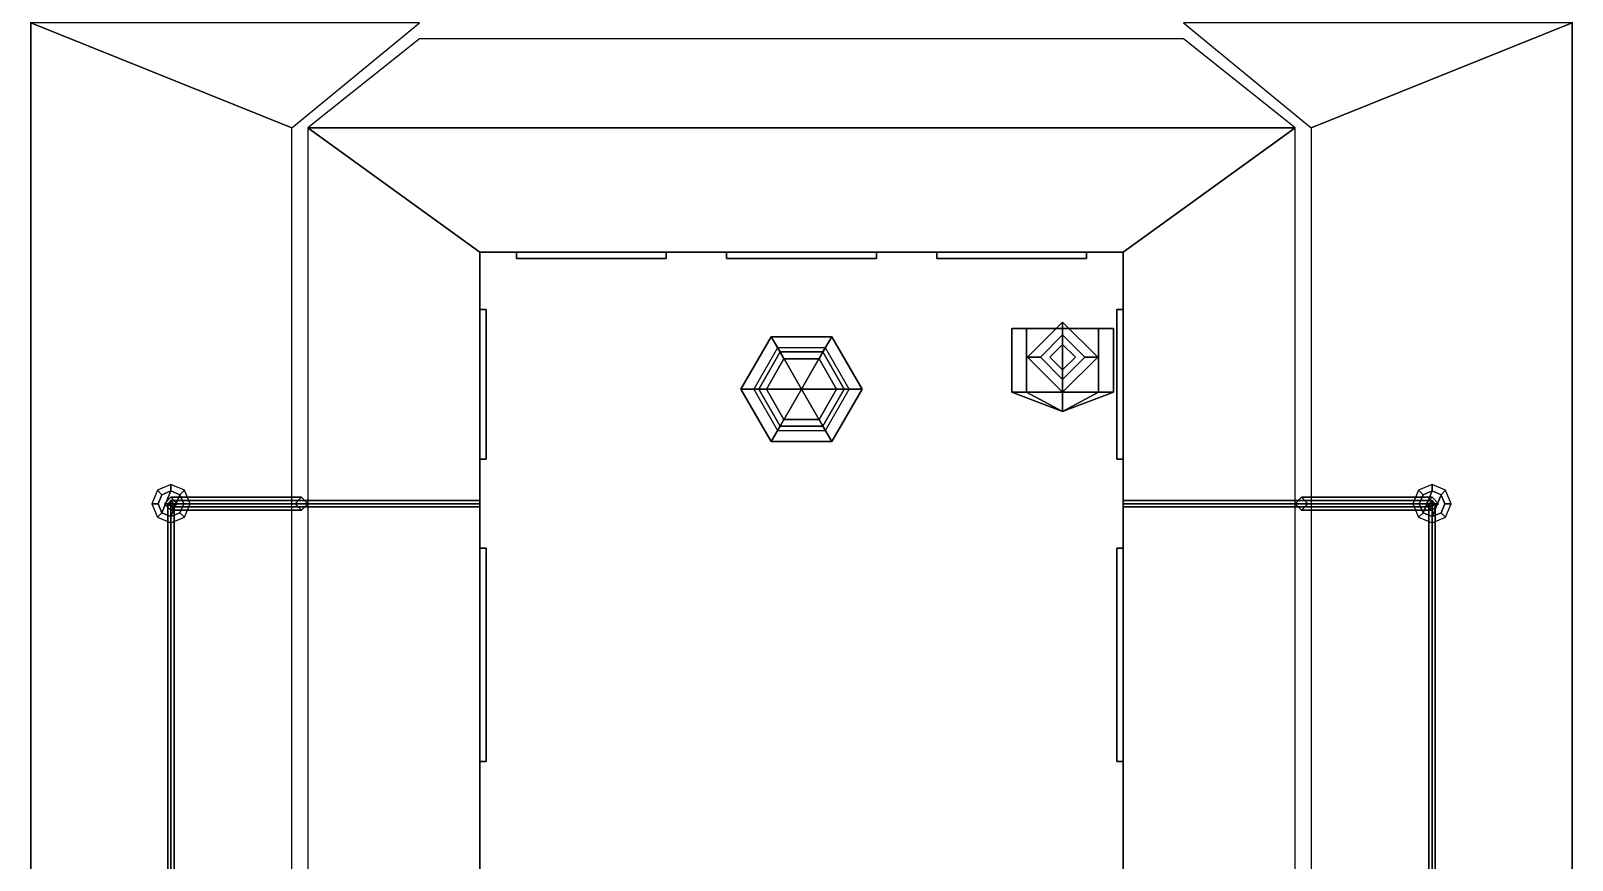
# Model space of a CAD drawing. Extents: x -2.6 to 2.6, y -22.5 to 23.4.
# Drawn here: x -2.42 to 2.42, y -5.58 to -2.975 of the extents above; entities that cross this region are included whole.
import ezdxf

# ---------------------------------------------------------------- set-up
doc = ezdxf.new("R2010")
doc.units = 0
doc.layers.add('SUPERSTRUCTURE', color=3, linetype='CONTINUOUS')

msp = doc.modelspace()

# ---------------------------------------------------------------- linework, layer by layer
at = {"layer": 'SUPERSTRUCTURE'}
for points in [[(-2.42, 0.73, 1.46), (-2.42, -7.16, 1.46), (-2.42, -2.95, 2.94), (-2.42, 0.73, 2.94)], [(2.42, -2.95, 2.94), (2.42, -7.16, 1.46), (2.42, 0.73, 1.46), (2.42, 0.73, 2.94)], [(-2.42, -2.95, 2.94), (-2.42, -7.16, 1.46), (-2.42, -7.16, 3.73), (-2.42, -2.95, 3.73)], [(-1.6, -3.28, 3.73), (-1.2, -2.95, 3.73), (-2.42, -2.95, 3.73), (-1.6, -3.28, 3.73)], [(-2.42, -2.95, 3.73), (-2.42, -7.16, 3.73), (-1.6, -7.16, 3.73), (-1.6, -3.28, 3.73)], [(1.6, -3.28, 3.73), (2.42, -2.95, 3.73), (1.2, -2.95, 3.73), (1.6, -3.28, 3.73)], [(1.6, -7.16, 3.73), (2.42, -7.16, 3.73), (2.42, -2.95, 3.73), (1.6, -3.28, 3.73)], [(2.42, -7.16, 3.73), (2.42, -7.16, 1.46), (2.42, -2.95, 2.94), (2.42, -2.95, 3.73)], [(1.55, -3.28, 3.73), (1.2, -3, 3.73), (-1.2, -3, 3.73), (-1.55, -3.28, 3.73)], [(-1.55, -3.28, 3.73), (-1.55, -7.11, 3.73), (-1.01, -7.11, 3.73), (-1.01, -3.67, 3.73)], [(1.01, -3.67, 3.73), (1.55, -3.28, 3.73), (-1.55, -3.28, 3.73), (-1.01, -3.67, 3.73)], [(1.01, -7.11, 3.73), (1.55, -7.11, 3.73), (1.55, -3.28, 3.73), (1.01, -3.67, 3.73)], [(-1.01, -3.67, 3.73), (-1.01, -7.11, 3.73), (-1.01, -5.27, 3.81), (-1.01, -4.6, 3.81)], [(-1.01, -3.67, 5.89), (-1.01, -7.16, 5.89), (1.01, -7.16, 5.89), (1.01, -3.67, 5.89)], [(0.895, -3.67, 4.91), (1.01, -3.67, 3.73), (-1.01, -3.67, 3.73), (-0.895, -3.67, 4.91)], [(-1.01, -4.6, 5.42), (-1.01, -6.11, 5.42), (-1.01, -6.64, 5.66), (-1.01, -3.67, 5.89)], [(-1.01, -3.85, 5.42), (-1.01, -4.6, 5.42), (-1.01, -4.6, 5.42), (-1.01, -3.67, 5.89)], [(-1.01, -3.67, 3.73), (-1.01, -3.85, 4.91), (-1.01, -3.85, 5.42), (-1.01, -3.67, 5.89)], [(-1.01, -4.6, 3.81), (-1.01, -4.32, 4.91), (-1.01, -3.85, 4.91), (-1.01, -3.67, 3.73)], [(-0.895, -3.67, 4.91), (-1.01, -3.67, 3.73), (-1.01, -3.67, 5.89), (-0.895, -3.67, 5.42)], [(0.895, -3.67, 5.42), (-0.895, -3.67, 5.42), (-1.01, -3.67, 5.89), (1.01, -3.67, 5.89)], [(-1.01, -6.64, 5.66), (-1.01, -6.83, 5.66), (-1.01, -7.16, 5.89), (-1.01, -3.67, 5.89)], [(-0.895, -3.69, 4.91), (-0.895, -3.67, 4.91), (-0.895, -3.67, 5.42), (-0.895, -3.69, 5.42)], [(-0.895, -3.67, 4.91), (-0.895, -3.69, 4.91), (-0.425, -3.69, 4.91), (-0.425, -3.67, 4.91)], [(-0.425, -3.69, 5.42), (-0.895, -3.69, 5.42), (-0.895, -3.67, 5.42), (-0.425, -3.67, 5.42)], [(-0.425, -3.67, 4.91), (-0.425, -3.69, 4.91), (-0.425, -3.69, 5.42), (-0.425, -3.67, 5.42)], [(-0.235, -3.67, 4.91), (-0.425, -3.67, 4.91), (-0.425, -3.67, 5.42), (-0.235, -3.67, 5.42)], [(-0.235, -3.69, 4.91), (-0.235, -3.67, 4.91), (-0.235, -3.67, 5.42), (-0.235, -3.69, 5.42)], [(-0.235, -3.67, 4.91), (-0.235, -3.69, 4.91), (0.235, -3.69, 4.91), (0.235, -3.67, 4.91)], [(0.235, -3.69, 5.42), (-0.235, -3.69, 5.42), (-0.235, -3.67, 5.42), (0.235, -3.67, 5.42)], [(0.235, -3.67, 4.91), (0.235, -3.69, 4.91), (0.235, -3.69, 5.42), (0.235, -3.67, 5.42)], [(0.425, -3.67, 4.91), (0.235, -3.67, 4.91), (0.235, -3.67, 5.42), (0.425, -3.67, 5.42)], [(0.425, -3.69, 4.91), (0.425, -3.67, 4.91), (0.425, -3.67, 5.42), (0.425, -3.69, 5.42)], [(0.425, -3.67, 4.91), (0.425, -3.69, 4.91), (0.895, -3.69, 4.91), (0.895, -3.67, 4.91)], [(0.895, -3.69, 5.42), (0.425, -3.69, 5.42), (0.425, -3.67, 5.42), (0.895, -3.67, 5.42)], [(0.895, -3.67, 4.91), (0.895, -3.69, 4.91), (0.895, -3.69, 5.42), (0.895, -3.67, 5.42)], [(1.01, -3.67, 3.73), (0.895, -3.67, 4.91), (0.895, -3.67, 5.42), (1.01, -3.67, 5.89)], [(1.01, -5.27, 3.81), (1.01, -7.11, 3.73), (1.01, -3.67, 3.73), (1.01, -4.6, 3.81)], [(1.01, -3.67, 3.73), (1.01, -3.85, 4.91), (1.01, -4.32, 4.91), (1.01, -4.6, 3.81)], [(1.01, -3.85, 4.91), (1.01, -3.67, 3.73), (1.01, -3.67, 5.89), (1.01, -3.85, 5.42)], [(1.01, -6.11, 5.42), (1.01, -5.64, 5.42), (1.01, -3.67, 5.89), (1.01, -6.64, 5.66)], [(1.01, -5.64, 5.42), (1.01, -3.85, 5.42), (1.01, -3.67, 5.89)], [(1.01, -6.83, 5.66), (1.01, -6.64, 5.66), (1.01, -3.67, 5.89), (1.01, -7.16, 5.89)], [(-0.425, -3.69, 4.91), (-0.895, -3.69, 4.91), (-0.895, -3.69, 5.42), (-0.425, -3.69, 5.42)], [(0.235, -3.69, 4.91), (-0.235, -3.69, 4.91), (-0.235, -3.69, 5.42), (0.235, -3.69, 5.42)], [(0.895, -3.69, 4.91), (0.425, -3.69, 4.91), (0.425, -3.69, 5.42), (0.895, -3.69, 5.42)], [(-1.01, -3.85, 4.91), (-0.99, -3.85, 4.91), (-0.99, -3.85, 5.42), (-1.01, -3.85, 5.42)], [(-1.01, -4.32, 4.91), (-0.99, -4.32, 4.91), (-0.99, -3.85, 4.91), (-1.01, -3.85, 4.91)], [(-0.99, -3.85, 5.42), (-0.99, -4.32, 5.42), (-1.01, -4.32, 5.42), (-1.01, -3.85, 5.42)], [(-0.99, -3.85, 4.91), (-0.99, -4.32, 4.91), (-0.99, -4.32, 5.42), (-0.99, -3.85, 5.42)], [(0.99, -3.85, 4.91), (1.01, -3.85, 4.91), (1.01, -3.85, 5.42), (0.99, -3.85, 5.42)], [(0.99, -4.32, 4.91), (0.99, -3.85, 4.91), (0.99, -3.85, 5.42), (0.99, -4.32, 5.42)], [(1.01, -3.85, 4.91), (0.99, -3.85, 4.91), (0.99, -4.32, 4.91), (1.01, -4.32, 4.91)], [(0.99, -4.32, 5.42), (0.99, -3.85, 5.42), (1.01, -3.85, 5.42), (1.01, -4.32, 5.42)], [(0.66, -3.91, 6.87), (0.9331, -3.91, 6.7569), (0.82, -3.91, 6.71), (0.7069, -3.91, 6.7569)], [(0.66, -4.11, 6.87), (0.7069, -4.11, 6.9831), (0.7069, -3.91, 6.9831), (0.66, -3.91, 6.87)], [(0.7069, -4.11, 6.7569), (0.66, -4.11, 6.87), (0.66, -3.91, 6.87), (0.7069, -3.91, 6.7569)], [(0.7069, -3.91, 6.9831), (0.98, -3.91, 6.87), (0.9331, -3.91, 6.7569), (0.66, -3.91, 6.87)], [(0.82, -4.11, 6.71), (0.7069, -4.11, 6.7569), (0.7069, -3.91, 6.7569), (0.82, -3.91, 6.71)], [(0.7069, -4.11, 6.9831), (0.82, -4.11, 7.03), (0.82, -3.91, 7.03), (0.7069, -3.91, 6.9831)], [(0.82, -3.91, 7.03), (0.9331, -3.91, 6.9831), (0.98, -3.91, 6.87), (0.7069, -3.91, 6.9831)], [(0.82, -3.89, 5.89), (0.71, -4, 5.89), (0.71, -4, 6.02), (0.82, -3.89, 6.02)], [(0.75, -4, 6.23), (0.82, -3.93, 6.23), (0.82, -3.89, 6.02), (0.71, -4, 6.02)], [(0.93, -4, 5.89), (0.82, -3.89, 5.89), (0.82, -3.89, 6.02), (0.93, -4, 6.02)], [(0.82, -3.93, 6.23), (0.89, -4, 6.23), (0.93, -4, 6.02), (0.82, -3.89, 6.02)], [(0.9331, -4.11, 6.7569), (0.82, -4.11, 6.71), (0.82, -3.91, 6.71), (0.9331, -3.91, 6.7569)], [(0.82, -4.11, 7.03), (0.9331, -4.11, 6.9831), (0.9331, -3.91, 6.9831), (0.82, -3.91, 7.03)], [(0.9331, -4.11, 6.9831), (0.98, -4.11, 6.87), (0.98, -3.91, 6.87), (0.9331, -3.91, 6.9831)], [(0.98, -4.11, 6.87), (0.9331, -4.11, 6.7569), (0.9331, -3.91, 6.7569), (0.98, -3.91, 6.87)], [(-0.055, -4.0047, 6.58), (-0.11, -4.1, 6.58), (-0.19, -4.1, 6.85), (-0.095, -3.9355, 6.85)], [(-0.0672, -3.9836, 6.88), (-0.095, -3.9355, 6.85), (-0.19, -4.1, 6.85), (-0.1344, -4.1, 6.88)], [(0.055, -4.0047, 6.58), (-0.055, -4.0047, 6.58), (-0.095, -3.9355, 6.85), (0.095, -3.9355, 6.85)], [(0.0672, -3.9836, 6.88), (0.095, -3.9355, 6.85), (-0.095, -3.9355, 6.85), (-0.0672, -3.9836, 6.88)], [(0.11, -4.1, 6.58), (0.055, -4.0047, 6.58), (0.095, -3.9355, 6.85), (0.19, -4.1, 6.85)], [(0.1344, -4.1, 6.88), (0.19, -4.1, 6.85), (0.095, -3.9355, 6.85), (0.0672, -3.9836, 6.88)], [(0.75, -4, 6.23), (0.82, -4.07, 6.23), (0.89, -4, 6.23), (0.82, -3.93, 6.23)], [(0.82, -3.96, 6.23), (0.78, -4, 6.23), (0.78, -4, 6.73), (0.82, -3.96, 6.71)], [(0.86, -4, 6.23), (0.82, -3.96, 6.23), (0.82, -3.96, 6.71), (0.86, -4, 6.73)], [(-0.075, -3.9701, 5.89), (-0.15, -4.1, 5.89), (-0.11, -4.1, 6.58), (-0.055, -4.0047, 6.58)], [(0, -4.1, 6.9), (-0.0672, -3.9836, 6.88), (-0.1344, -4.1, 6.88), (0, -4.1, 6.9)], [(0.075, -3.9701, 5.89), (-0.075, -3.9701, 5.89), (-0.055, -4.0047, 6.58), (0.055, -4.0047, 6.58)], [(0, -4.1, 6.9), (0.0672, -3.9836, 6.88), (-0.0672, -3.9836, 6.88), (0, -4.1, 6.9)], [(0, -4.1, 6.9), (0.1344, -4.1, 6.88), (0.0672, -3.9836, 6.88), (0, -4.1, 6.9)], [(0.15, -4.1, 5.89), (0.075, -3.9701, 5.89), (0.055, -4.0047, 6.58), (0.11, -4.1, 6.58)], [(0.71, -4, 5.89), (0.82, -4.11, 5.89), (0.82, -4.11, 6.02), (0.71, -4, 6.02)], [(0.82, -4.07, 6.23), (0.75, -4, 6.23), (0.71, -4, 6.02), (0.82, -4.11, 6.02)], [(0.78, -4, 6.23), (0.82, -4.04, 6.23), (0.82, -4.04, 6.71), (0.78, -4, 6.73)], [(0.82, -4.04, 6.23), (0.86, -4, 6.23), (0.86, -4, 6.73), (0.82, -4.04, 6.71)], [(0.82, -4.11, 5.89), (0.93, -4, 5.89), (0.93, -4, 6.02), (0.82, -4.11, 6.02)], [(0.89, -4, 6.23), (0.82, -4.07, 6.23), (0.82, -4.11, 6.02), (0.93, -4, 6.02)], [(-0.11, -4.1, 6.58), (-0.055, -4.1953, 6.58), (-0.095, -4.2645, 6.85), (-0.19, -4.1, 6.85)], [(-0.1344, -4.1, 6.88), (-0.19, -4.1, 6.85), (-0.095, -4.2645, 6.85), (-0.0672, -4.2164, 6.88)], [(-0.15, -4.1, 5.89), (-0.075, -4.2299, 5.89), (-0.055, -4.1953, 6.58), (-0.11, -4.1, 6.58)], [(0, -4.1, 6.9), (-0.1344, -4.1, 6.88), (-0.0672, -4.2164, 6.88), (0, -4.1, 6.9)], [(0, -4.1, 6.9), (-0.0672, -4.2164, 6.88), (0.0672, -4.2164, 6.88), (0, -4.1, 6.9)], [(0, -4.1, 6.9), (0.0672, -4.2164, 6.88), (0.1344, -4.1, 6.88), (0, -4.1, 6.9)], [(0.075, -4.2299, 5.89), (0.15, -4.1, 5.89), (0.11, -4.1, 6.58), (0.055, -4.1953, 6.58)], [(0.055, -4.1953, 6.58), (0.11, -4.1, 6.58), (0.19, -4.1, 6.85), (0.095, -4.2645, 6.85)], [(0.0672, -4.2164, 6.88), (0.095, -4.2645, 6.85), (0.19, -4.1, 6.85), (0.1344, -4.1, 6.88)], [(0.66, -4.11, 6.87), (0.7069, -4.11, 6.7569), (0.82, -4.17, 6.87)], [(0.7069, -4.11, 6.9831), (0.66, -4.11, 6.87), (0.82, -4.17, 6.87)], [(0.7069, -4.11, 6.7569), (0.82, -4.11, 6.71), (0.82, -4.17, 6.87)], [(0.82, -4.11, 7.03), (0.7069, -4.11, 6.9831), (0.82, -4.17, 6.87)], [(0.82, -4.11, 6.71), (0.9331, -4.11, 6.7569), (0.82, -4.17, 6.87)], [(0.9331, -4.11, 6.7569), (0.98, -4.11, 6.87), (0.82, -4.17, 6.87)], [(0.98, -4.11, 6.87), (0.9331, -4.11, 6.9831), (0.82, -4.17, 6.87)], [(0.9331, -4.11, 6.9831), (0.82, -4.11, 7.03), (0.82, -4.17, 6.87)], [(-0.055, -4.1953, 6.58), (0.055, -4.1953, 6.58), (0.095, -4.2645, 6.85), (-0.095, -4.2645, 6.85)], [(-0.075, -4.2299, 5.89), (0.075, -4.2299, 5.89), (0.055, -4.1953, 6.58), (-0.055, -4.1953, 6.58)], [(-0.0672, -4.2164, 6.88), (-0.095, -4.2645, 6.85), (0.095, -4.2645, 6.85), (0.0672, -4.2164, 6.88)], [(-0.99, -4.32, 4.91), (-1.01, -4.32, 4.91), (-1.01, -4.32, 5.42), (-0.99, -4.32, 5.42)], [(-1.01, -4.32, 4.91), (-1.01, -4.6, 3.81), (-1.01, -4.6, 5.42), (-1.01, -4.32, 5.42)], [(1.01, -4.32, 4.91), (0.99, -4.32, 4.91), (0.99, -4.32, 5.42), (1.01, -4.32, 5.42)], [(1.01, -4.6, 3.81), (1.01, -4.32, 4.91), (1.01, -4.32, 5.42), (1.01, -4.6, 5.42)], [(-1.98, -4.4, 5.91), (-2.0224, -4.4176, 5.91), (-2.0083, -4.4317, 5.93), (-1.98, -4.42, 5.93)], [(-1.9376, -4.4176, 5.91), (-1.98, -4.4, 5.91), (-1.98, -4.42, 5.93), (-1.9517, -4.4317, 5.93)], [(1.98, -4.4, 5.91), (1.9376, -4.4176, 5.91), (1.9517, -4.4317, 5.93), (1.98, -4.42, 5.93)], [(2.0224, -4.4176, 5.91), (1.98, -4.4, 5.91), (1.98, -4.42, 5.93), (2.0083, -4.4317, 5.93)], [(-2.0224, -4.4176, 5.91), (-2.04, -4.46, 5.91), (-2.02, -4.46, 5.93), (-2.0083, -4.4317, 5.93)], [(-2.0083, -4.4317, 5.93), (-2.02, -4.46, 5.93), (-2.0083, -4.4883, 5.93), (-1.98, -4.42, 5.93)], [(-1.98, -4.42, 5.93), (-2.0083, -4.4883, 5.93), (-1.98, -4.5, 5.93), (-1.9517, -4.4317, 5.93)], [(-1.98, -4.48, 5.89), (-1.96, -4.46, 5.89), (-1.98, -4.44, 5.89), (-2, -4.46, 5.89)], [(-1.57, -4.44, 5.16), (-1.59, -4.46, 5.16), (-2, -4.46, 5.89), (-1.98, -4.44, 5.89)], [(-1.98, -4.45, 5.89), (-1.99, -4.46, 5.89), (-1.99, -4.46, 5.98), (-1.98, -4.45, 5.99)], [(-1.99, -6.92, 5.98), (-1.98, -6.92, 5.99), (-1.98, -4.45, 5.99), (-1.99, -4.46, 5.98)], [(-1.9517, -4.4317, 5.93), (-1.98, -4.5, 5.93), (-1.9517, -4.4883, 5.93), (-1.94, -4.46, 5.93)], [(-1.55, -4.46, 5.16), (-1.57, -4.44, 5.16), (-1.98, -4.44, 5.89), (-1.96, -4.46, 5.89)], [(-1.97, -4.46, 5.89), (-1.98, -4.45, 5.89), (-1.98, -4.45, 5.99), (-1.97, -4.46, 5.98)], [(-1.98, -6.92, 5.99), (-1.97, -6.92, 5.98), (-1.97, -4.46, 5.98), (-1.98, -4.45, 5.99)], [(-1.01, -4.45, 5.87), (-1.01, -4.46, 5.86), (-1.98, -4.46, 5.97), (-1.98, -4.45, 5.98)], [(-1.01, -4.46, 5.88), (-1.01, -4.45, 5.87), (-1.98, -4.45, 5.98), (-1.98, -4.46, 5.99)], [(-1.92, -4.46, 5.91), (-1.9376, -4.4176, 5.91), (-1.9517, -4.4317, 5.93), (-1.94, -4.46, 5.93)], [(1.01, -4.45, 5.87), (1.01, -4.46, 5.88), (1.98, -4.46, 5.99), (1.98, -4.45, 5.98)], [(1.01, -4.46, 5.86), (1.01, -4.45, 5.87), (1.98, -4.45, 5.98), (1.98, -4.46, 5.97)], [(1.57, -4.44, 5.16), (1.55, -4.46, 5.16), (1.96, -4.46, 5.89), (1.98, -4.44, 5.89)], [(1.59, -4.46, 5.16), (1.57, -4.44, 5.16), (1.98, -4.44, 5.89), (2, -4.46, 5.89)], [(1.9376, -4.4176, 5.91), (1.92, -4.46, 5.91), (1.94, -4.46, 5.93), (1.9517, -4.4317, 5.93)], [(1.9517, -4.4317, 5.93), (1.94, -4.46, 5.93), (1.9517, -4.4883, 5.93), (1.98, -4.42, 5.93)], [(1.98, -4.42, 5.93), (1.9517, -4.4883, 5.93), (1.98, -4.5, 5.93), (2.0083, -4.4317, 5.93)], [(1.98, -4.44, 5.89), (1.96, -4.46, 5.89), (1.98, -4.48, 5.89), (2, -4.46, 5.89)], [(1.98, -4.45, 5.89), (1.97, -4.46, 5.89), (1.97, -4.46, 5.98), (1.98, -4.45, 5.99)], [(1.97, -6.92, 5.98), (1.98, -6.92, 5.99), (1.98, -4.45, 5.99), (1.97, -4.46, 5.98)], [(2.0083, -4.4317, 5.93), (1.98, -4.5, 5.93), (2.0083, -4.4883, 5.93), (2.02, -4.46, 5.93)], [(1.99, -4.46, 5.89), (1.98, -4.45, 5.89), (1.98, -4.45, 5.99), (1.99, -4.46, 5.98)], [(1.98, -6.92, 5.99), (1.99, -6.92, 5.98), (1.99, -4.46, 5.98), (1.98, -4.45, 5.99)], [(2.04, -4.46, 5.91), (2.0224, -4.4176, 5.91), (2.0083, -4.4317, 5.93), (2.02, -4.46, 5.93)], [(-2.04, -4.46, 5.91), (-2.0224, -4.5024, 5.91), (-2.0083, -4.4883, 5.93), (-2.02, -4.46, 5.93)], [(-2.0224, -4.5024, 5.91), (-1.98, -4.52, 5.91), (-1.98, -4.5, 5.93), (-2.0083, -4.4883, 5.93)], [(-1.59, -4.46, 5.16), (-1.57, -4.48, 5.16), (-1.98, -4.48, 5.89), (-2, -4.46, 5.89)], [(-1.99, -4.46, 5.89), (-1.98, -4.47, 5.89), (-1.98, -4.47, 5.97), (-1.99, -4.46, 5.98)], [(-1.98, -6.92, 5.97), (-1.99, -6.92, 5.98), (-1.99, -4.46, 5.98), (-1.98, -4.47, 5.97)], [(-1.57, -4.48, 5.16), (-1.55, -4.46, 5.16), (-1.96, -4.46, 5.89), (-1.98, -4.48, 5.89)], [(-1.98, -4.47, 5.89), (-1.97, -4.46, 5.89), (-1.97, -4.46, 5.98), (-1.98, -4.47, 5.97)], [(-1.97, -6.92, 5.98), (-1.98, -6.92, 5.97), (-1.98, -4.47, 5.97), (-1.97, -4.46, 5.98)], [(-1.01, -4.46, 5.86), (-1.01, -4.47, 5.87), (-1.98, -4.47, 5.98), (-1.98, -4.46, 5.97)], [(-1.01, -4.47, 5.87), (-1.01, -4.46, 5.88), (-1.98, -4.46, 5.99), (-1.98, -4.47, 5.98)], [(-1.98, -4.52, 5.91), (-1.9376, -4.5024, 5.91), (-1.9517, -4.4883, 5.93), (-1.98, -4.5, 5.93)], [(-1.9376, -4.5024, 5.91), (-1.92, -4.46, 5.91), (-1.94, -4.46, 5.93), (-1.9517, -4.4883, 5.93)], [(1.01, -4.46, 5.88), (1.01, -4.47, 5.87), (1.98, -4.47, 5.98), (1.98, -4.46, 5.99)], [(1.01, -4.47, 5.87), (1.01, -4.46, 5.86), (1.98, -4.46, 5.97), (1.98, -4.47, 5.98)], [(1.55, -4.46, 5.16), (1.57, -4.48, 5.16), (1.98, -4.48, 5.89), (1.96, -4.46, 5.89)], [(1.57, -4.48, 5.16), (1.59, -4.46, 5.16), (2, -4.46, 5.89), (1.98, -4.48, 5.89)], [(1.92, -4.46, 5.91), (1.9376, -4.5024, 5.91), (1.9517, -4.4883, 5.93), (1.94, -4.46, 5.93)], [(1.9376, -4.5024, 5.91), (1.98, -4.52, 5.91), (1.98, -4.5, 5.93), (1.9517, -4.4883, 5.93)], [(1.97, -4.46, 5.89), (1.98, -4.47, 5.89), (1.98, -4.47, 5.97), (1.97, -4.46, 5.98)], [(1.98, -6.92, 5.97), (1.97, -6.92, 5.98), (1.97, -4.46, 5.98), (1.98, -4.47, 5.97)], [(1.98, -4.47, 5.89), (1.99, -4.46, 5.89), (1.99, -4.46, 5.98), (1.98, -4.47, 5.97)], [(1.99, -6.92, 5.98), (1.98, -6.92, 5.97), (1.98, -4.47, 5.97), (1.99, -4.46, 5.98)], [(1.98, -4.52, 5.91), (2.0224, -4.5024, 5.91), (2.0083, -4.4883, 5.93), (1.98, -4.5, 5.93)], [(2.0224, -4.5024, 5.91), (2.04, -4.46, 5.91), (2.02, -4.46, 5.93), (2.0083, -4.4883, 5.93)], [(-1.01, -4.6, 3.81), (-0.99, -4.6, 3.81), (-0.99, -4.6, 5.42), (-1.01, -4.6, 5.42)], [(-1.01, -5.27, 3.81), (-0.99, -5.27, 3.81), (-0.99, -4.6, 3.81), (-1.01, -4.6, 3.81)], [(-0.99, -4.6, 5.42), (-0.99, -5.27, 5.42), (-1.01, -5.27, 5.42), (-1.01, -4.6, 5.42)], [(-0.99, -4.6, 3.81), (-0.99, -5.27, 3.81), (-0.99, -5.27, 5.42), (-0.99, -4.6, 5.42)], [(0.99, -5.27, 3.81), (0.99, -4.6, 3.81), (0.99, -4.6, 5.42), (0.99, -5.27, 5.42)], [(0.99, -4.6, 3.81), (1.01, -4.6, 3.81), (1.01, -4.6, 5.42), (0.99, -4.6, 5.42)], [(1.01, -4.6, 3.81), (0.99, -4.6, 3.81), (0.99, -5.27, 3.81), (1.01, -5.27, 3.81)], [(0.99, -5.27, 5.42), (0.99, -4.6, 5.42), (1.01, -4.6, 5.42), (1.01, -5.27, 5.42)], [(-0.99, -5.27, 3.81), (-1.01, -5.27, 3.81), (-1.01, -5.27, 5.42), (-0.99, -5.27, 5.42)], [(-1.01, -5.27, 3.81), (-1.01, -7.11, 3.73), (-1.01, -7.11, 4.84), (-1.01, -6.11, 4.91)], [(-1.01, -5.27, 3.81), (-1.01, -6.11, 4.91), (-1.01, -5.64, 4.91), (-1.01, -5.27, 3.81)], [(-1.01, -5.27, 3.81), (-1.01, -5.64, 4.91), (-1.01, -5.64, 5.42), (-1.01, -5.27, 5.42)], [(1.01, -5.27, 3.81), (0.99, -5.27, 3.81), (0.99, -5.27, 5.42), (1.01, -5.27, 5.42)], [(1.01, -5.64, 4.91), (1.01, -5.27, 3.81), (1.01, -5.27, 5.42), (1.01, -5.64, 5.42)], [(1.01, -5.27, 3.81), (1.01, -5.64, 4.91), (1.01, -6.11, 4.91), (1.01, -7.11, 3.73)]]:
    msp.add_3dface(points, dxfattribs=at)

doc.saveas('drawing.dxf')
